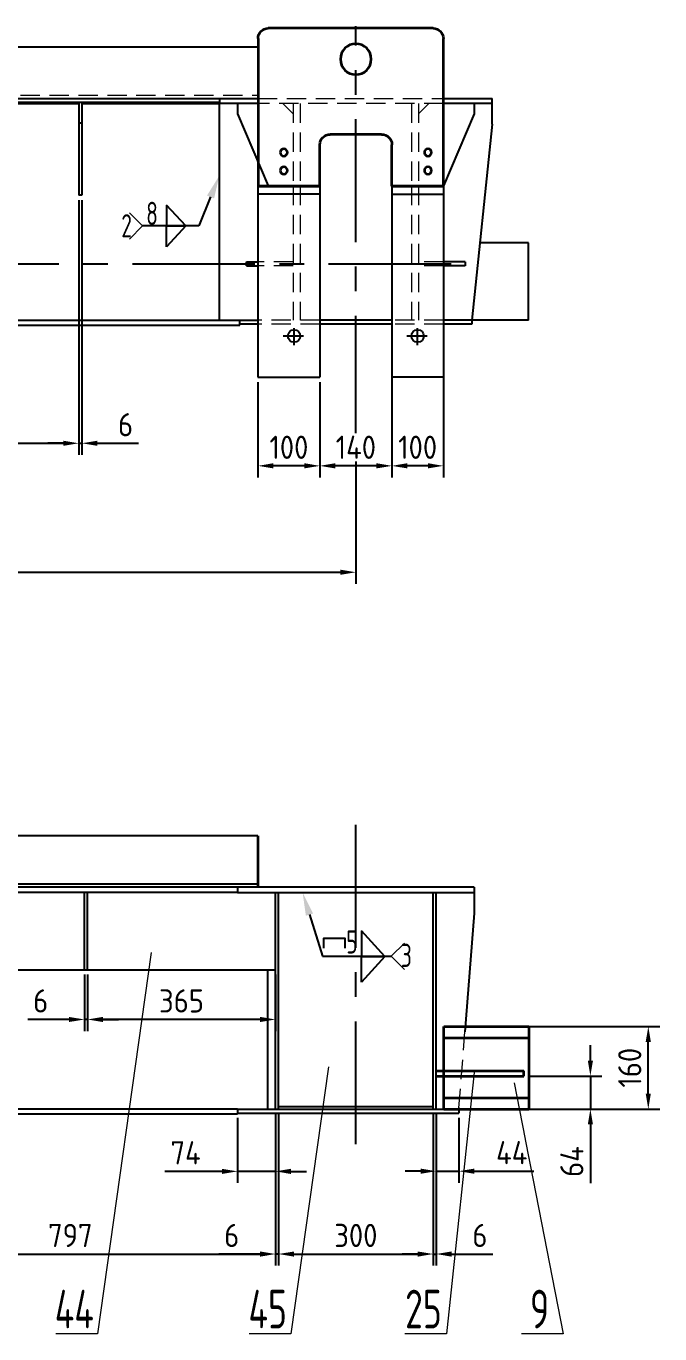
# Model space of a CAD drawing. Header units: millimetres. Extents: x 1747 to 2588, y -325 to 269.
# Drawn here: x 2279.2 to 2361.2, y -40.6 to 128.5 of the extents above; entities that cross this region are included whole.
import ezdxf
from ezdxf import colors
from ezdxf.entities.mleader import LeaderData, LeaderLine
from ezdxf.enums import TextEntityAlignment as Align
from ezdxf.math import Vec2, Vec3

# ---------------------------------------------------------------- set-up
doc = ezdxf.new("R2010")
doc.units = ezdxf.units.MM
doc.linetypes.add('CENTER', pattern=[50.8, 31.75, -6.35, 6.35, -6.35])
doc.linetypes.add('DASHED', pattern=[0.75, 0.5, -0.25])
for name, color, linetype, lineweight in [('1粗实线', 7, 'Continuous', 35), ('4虚线', 2, 'DASHED', 18), ('6标注', 6, 'Continuous', 18)]:
    doc.layers.add(name, color=color, linetype=linetype, lineweight=lineweight)
doc.layers.add('2细实线', color=3, linetype='Continuous')
doc.layers.add('3中心线', color=1, linetype='CENTER')
doc.styles.get("Standard").update_dxf_attribs({"font": 'ISOCP.SHX', "bigfont": 'gbcbig.shx'})
doc.styles.add('wh_1', font='isocp.shx', dxfattribs={"bigfont": 'gbcbig.shx'})
doc.dimstyles.new('ISO-15', dxfattribs={"dimtxt": 3, "dimasz": 2, "dimexe": 1.5, "dimexo": 0.625, "dimgap": 0.9, "dimtad": 1, "dimlfac": 15, "dimdsep": 46, "dimtxsty": 'wh_1', "dimcen": 2.5, "dimadec": 0, "dimazin": 0, "dimtfac": 1, "dimtmove": 0, "dimatfit": 3, "dimfxl": 0.2, "dimtfill": 1, "dimarcsym": 0})

# ---------------------------------------------------------------- blocks, each defined once
blk = doc.blocks.new('*D194')
at = {"layer": '6标注', "color": 0, "lineweight": -2, "ltscale": 0.2, "transparency": 16777216}
for p, q in [((2155.22, 78.2), (2155.22, 56.4)), ((2321.89, 74.58), (2321.89, 56.4)), ((2157.22, 57.9), (2319.89, 57.9))]:
    blk.add_line(p, q, dxfattribs=at)
at = {"layer": '6标注', "color": 0, "ltscale": 0.2, "transparency": 16777216}
for points in [[(2157.22, 58.23), (2157.22, 57.57), (2155.22, 57.9)], [(2319.89, 58.23), (2319.89, 57.57), (2321.89, 57.9)]]:
    blk.add_solid(points, dxfattribs=at)
at = {"layer": 'Defpoints', "color": 0, "ltscale": 0.2, "transparency": 16777216}
for p in [(2155.22, 78.83), (2321.89, 75.2), (2321.89, 57.9)]:
    blk.add_point(p, dxfattribs=at)
at = {"layer": '6标注', "color": 0, "ltscale": 0.2, "transparency": 16777216, "insert": (2238.55, 60.4), "char_height": 3, "attachment_point": 5, "style": 'wh_1', "bg_fill": 3, "box_fill_scale": 1.1, "bg_fill_color": 256, "bg_fill_true_color": 13158600, "bg_fill_transparency": 0}
blk.add_mtext('轨 距 2500%%P2.2', dxfattribs=at)
blk = doc.blocks.new('*D198')
at = {"layer": '6标注', "color": 0, "lineweight": -2, "ltscale": 0.2, "transparency": 16777216}
for p, q in [((2326.55, 85.16), (2326.55, 70.16)), ((2317.22, 82.49), (2317.22, 70.16)), ((2324.55, 71.66), (2319.22, 71.66))]:
    blk.add_line(p, q, dxfattribs=at)
at = {"layer": '6标注', "color": 0, "ltscale": 0.2, "transparency": 16777216}
for points in [[(2319.22, 72), (2319.22, 71.33), (2317.22, 71.66)], [(2324.55, 72), (2324.55, 71.33), (2326.55, 71.66)]]:
    blk.add_solid(points, dxfattribs=at)
at = {"layer": 'Defpoints', "color": 0, "ltscale": 0.2, "transparency": 16777216}
for p in [(2326.55, 85.78), (2317.22, 83.12), (2317.22, 71.66)]:
    blk.add_point(p, dxfattribs=at)
at = {"layer": '6标注', "color": 0, "ltscale": 0.2, "transparency": 16777216, "insert": (2321.89, 74.06), "char_height": 3, "attachment_point": 5, "style": 'wh_1', "bg_fill": 3, "box_fill_scale": 1.1, "bg_fill_color": 256, "bg_fill_true_color": 13158600, "bg_fill_transparency": 0}
blk.add_mtext('140', dxfattribs=at)
blk = doc.blocks.new('*D199')
at = {"layer": '6标注', "color": 0, "lineweight": -2, "ltscale": 0.2, "transparency": 16777216}
for p, q in [((2326.55, 85.16), (2326.55, 70.16)), ((2333.22, 85.16), (2333.22, 70.16)), ((2331.22, 71.66), (2328.55, 71.66))]:
    blk.add_line(p, q, dxfattribs=at)
at = {"layer": '6标注', "color": 0, "ltscale": 0.2, "transparency": 16777216}
for points in [[(2328.55, 72), (2328.55, 71.33), (2326.55, 71.66)], [(2331.22, 72), (2331.22, 71.33), (2333.22, 71.66)]]:
    blk.add_solid(points, dxfattribs=at)
at = {"layer": 'Defpoints', "color": 0, "ltscale": 0.2, "transparency": 16777216}
for p in [(2326.55, 85.78), (2333.22, 85.78)]:
    blk.add_point(p, dxfattribs=at)
at = {"layer": '6标注', "color": 0, "ltscale": 0.2, "transparency": 16777216, "insert": (2329.89, 74.06), "char_height": 3, "attachment_point": 5, "style": 'wh_1', "bg_fill": 3, "box_fill_scale": 1.1, "bg_fill_color": 256, "bg_fill_true_color": 13158600, "bg_fill_transparency": 0}
blk.add_mtext('100', dxfattribs=at)
at = {"layer": 'Defpoints', "color": 0, "ltscale": 0.2, "transparency": 16777216}
blk.add_point((2326.55, 71.66), dxfattribs=at)
blk = doc.blocks.new('*D200')
at = {"layer": '6标注', "color": 0, "lineweight": -2, "ltscale": 0.2, "transparency": 16777216}
for p, q in [((2309.22, 82.49), (2309.22, 70.16)), ((2317.22, 82.49), (2317.22, 70.16)), ((2315.22, 71.66), (2311.22, 71.66))]:
    blk.add_line(p, q, dxfattribs=at)
at = {"layer": '6标注', "color": 0, "ltscale": 0.2, "transparency": 16777216}
for points in [[(2311.22, 72), (2311.22, 71.33), (2309.22, 71.66)], [(2315.22, 72), (2315.22, 71.33), (2317.22, 71.66)]]:
    blk.add_solid(points, dxfattribs=at)
at = {"layer": 'Defpoints', "color": 0, "ltscale": 0.2, "transparency": 16777216}
for p in [(2309.22, 83.12), (2317.22, 83.12), (2309.22, 71.66)]:
    blk.add_point(p, dxfattribs=at)
at = {"layer": '6标注', "color": 7, "ltscale": 0.2, "transparency": 16777216, "insert": (2313.22, 74.06), "char_height": 3, "attachment_point": 5, "style": 'wh_1', "bg_fill": 3, "box_fill_scale": 1.1, "bg_fill_color": 256, "bg_fill_true_color": 13158600, "bg_fill_transparency": 0}
blk.add_mtext('100', dxfattribs=at)
blk = doc.blocks.new('*D208')
at = {"layer": '6标注', "color": 0, "lineweight": -2, "ltscale": 0.2, "transparency": 16777216}
for p, q in [((2258.95, 106.03), (2258.95, 73.08)), ((2286.02, 106.03), (2286.02, 73.08)), ((2260.95, 74.58), (2284.02, 74.58))]:
    blk.add_line(p, q, dxfattribs=at)
at = {"layer": '6标注', "color": 0, "ltscale": 0.2, "transparency": 16777216}
for points in [[(2260.95, 74.91), (2260.95, 74.25), (2258.95, 74.58)], [(2284.02, 74.91), (2284.02, 74.25), (2286.02, 74.58)]]:
    blk.add_solid(points, dxfattribs=at)
at = {"layer": 'Defpoints', "color": 0, "ltscale": 0.2, "transparency": 16777216}
for p in [(2258.95, 106.65), (2286.02, 106.65), (2286.02, 74.58)]:
    blk.add_point(p, dxfattribs=at)
at = {"layer": '6标注', "color": 0, "ltscale": 0.2, "transparency": 16777216, "insert": (2272.49, 76.98), "char_height": 3, "attachment_point": 5, "style": 'wh_1', "bg_fill": 3, "box_fill_scale": 1.1, "bg_fill_color": 256, "bg_fill_true_color": 13158600, "bg_fill_transparency": 0}
blk.add_mtext('406', dxfattribs=at)
blk = doc.blocks.new('*D209')
at = {"layer": '6标注', "color": 0, "lineweight": -2, "ltscale": 0.2, "transparency": 16777216}
for p, q in [((2286.02, 106.03), (2286.02, 73.08)), ((2286.42, 106.03), (2286.42, 73.08)), ((2284.02, 74.58), (2282.02, 74.58)), ((2286.02, 74.58), (2286.42, 74.58)), ((2288.42, 74.58), (2293.75, 74.58))]:
    blk.add_line(p, q, dxfattribs=at)
at = {"layer": '6标注', "color": 0, "ltscale": 0.2, "transparency": 16777216}
for points in [[(2284.02, 74.91), (2284.02, 74.25), (2286.02, 74.58)], [(2288.42, 74.91), (2288.42, 74.25), (2286.42, 74.58)]]:
    blk.add_solid(points, dxfattribs=at)
at = {"layer": 'Defpoints', "color": 0, "ltscale": 0.2, "transparency": 16777216}
for p in [(2286.02, 106.65), (2286.42, 106.65), (2286.02, 74.58)]:
    blk.add_point(p, dxfattribs=at)
at = {"layer": '6标注', "color": 0, "ltscale": 0.2, "transparency": 16777216, "insert": (2292.08, 76.98), "char_height": 3, "attachment_point": 5, "style": 'wh_1', "bg_fill": 3, "box_fill_scale": 1.1, "bg_fill_color": 256, "bg_fill_true_color": 13158600, "bg_fill_transparency": 0}
blk.add_mtext('6', dxfattribs=at)
blk = doc.blocks.new('*D231')
at = {"layer": '6标注', "color": 0, "lineweight": -2, "ltscale": 0.2, "transparency": 16777216}
for p, q in [((2287.15, 5.87), (2287.15, -1.43)), ((2311.49, 5.87), (2311.49, -1.43)), ((2309.49, 0.07), (2289.15, 0.07))]:
    blk.add_line(p, q, dxfattribs=at)
at = {"layer": '6标注', "color": 0, "ltscale": 0.2, "transparency": 16777216}
for points in [[(2289.15, 0.4), (2289.15, -0.26), (2287.15, 0.07)], [(2309.49, 0.4), (2309.49, -0.26), (2311.49, 0.07)]]:
    blk.add_solid(points, dxfattribs=at)
at = {"layer": 'Defpoints', "color": 0, "ltscale": 0.2, "transparency": 16777216}
for p in [(2287.15, 6.49), (2311.49, 6.49), (2287.15, 0.07)]:
    blk.add_point(p, dxfattribs=at)
at = {"layer": '6标注', "color": 0, "ltscale": 0.2, "transparency": 16777216, "insert": (2299.32, 2.47), "char_height": 3, "attachment_point": 5, "style": 'wh_1', "bg_fill": 3, "box_fill_scale": 1.1, "bg_fill_color": 256, "bg_fill_true_color": 13158600, "bg_fill_transparency": 0}
blk.add_mtext('365', dxfattribs=at)
blk = doc.blocks.new('*D232')
at = {"layer": '6标注', "color": 0, "lineweight": -2, "ltscale": 0.2, "transparency": 16777216}
for p, q in [((2286.75, 5.87), (2286.75, -1.43)), ((2287.15, 5.87), (2287.15, -1.43)), ((2284.75, 0.07), (2279.43, 0.07)), ((2287.15, 0.07), (2286.75, 0.07)), ((2289.15, 0.07), (2291.15, 0.07))]:
    blk.add_line(p, q, dxfattribs=at)
at = {"layer": '6标注', "color": 0, "ltscale": 0.2, "transparency": 16777216}
for points in [[(2284.75, 0.4), (2284.75, -0.26), (2286.75, 0.07)], [(2289.15, 0.4), (2289.15, -0.26), (2287.15, 0.07)]]:
    blk.add_solid(points, dxfattribs=at)
at = {"layer": 'Defpoints', "color": 0, "ltscale": 0.2, "transparency": 16777216}
for p in [(2286.75, 6.49), (2287.15, 6.49), (2286.75, 0.07)]:
    blk.add_point(p, dxfattribs=at)
at = {"layer": '6标注', "color": 0, "ltscale": 0.2, "transparency": 16777216, "insert": (2281.09, 2.47), "char_height": 3, "attachment_point": 5, "style": 'wh_1', "bg_fill": 3, "box_fill_scale": 1.1, "bg_fill_color": 256, "bg_fill_true_color": 13158600, "bg_fill_transparency": 0}
blk.add_mtext('6', dxfattribs=at)
blk = doc.blocks.new('*D239')
at = {"layer": '6标注', "color": 0, "lineweight": -2, "ltscale": 0.2, "transparency": 16777216}
for p, q in [((2258.35, -12.13), (2258.35, -31.76)), ((2311.49, -12.13), (2311.49, -31.76)), ((2260.35, -30.26), (2309.49, -30.26))]:
    blk.add_line(p, q, dxfattribs=at)
at = {"layer": '6标注', "color": 0, "ltscale": 0.2, "transparency": 16777216}
for points in [[(2260.35, -29.93), (2260.35, -30.6), (2258.35, -30.26)], [(2309.49, -29.93), (2309.49, -30.6), (2311.49, -30.26)]]:
    blk.add_solid(points, dxfattribs=at)
at = {"layer": 'Defpoints', "color": 0, "ltscale": 0.2, "transparency": 16777216}
for p in [(2258.35, -11.51), (2311.49, -11.51), (2311.49, -30.26)]:
    blk.add_point(p, dxfattribs=at)
at = {"layer": '6标注', "color": 0, "ltscale": 0.2, "transparency": 16777216, "insert": (2284.92, -27.86), "char_height": 3, "attachment_point": 5, "style": 'wh_1', "bg_fill": 3, "box_fill_scale": 1.1, "bg_fill_color": 256, "bg_fill_true_color": 13158600, "bg_fill_transparency": 0}
blk.add_mtext('797', dxfattribs=at)
blk = doc.blocks.new('*D240')
at = {"layer": '6标注', "color": 0, "lineweight": -2, "ltscale": 0.2, "transparency": 16777216}
for p, q in [((2311.49, -12.13), (2311.49, -31.76)), ((2311.89, -12.13), (2311.89, -31.76)), ((2309.49, -30.26), (2304.16, -30.26)), ((2311.89, -30.26), (2311.49, -30.26)), ((2313.89, -30.26), (2315.89, -30.26))]:
    blk.add_line(p, q, dxfattribs=at)
at = {"layer": '6标注', "color": 0, "ltscale": 0.2, "transparency": 16777216}
for points in [[(2309.49, -29.93), (2309.49, -30.6), (2311.49, -30.26)], [(2313.89, -29.93), (2313.89, -30.6), (2311.89, -30.26)]]:
    blk.add_solid(points, dxfattribs=at)
at = {"layer": 'Defpoints', "color": 0, "ltscale": 0.2, "transparency": 16777216}
for p in [(2311.49, -11.51), (2311.89, -11.51), (2311.49, -30.26)]:
    blk.add_point(p, dxfattribs=at)
at = {"layer": '6标注', "color": 0, "ltscale": 0.2, "transparency": 16777216, "insert": (2305.82, -27.86), "char_height": 3, "attachment_point": 5, "style": 'wh_1', "bg_fill": 3, "box_fill_scale": 1.1, "bg_fill_color": 256, "bg_fill_true_color": 13158600, "bg_fill_transparency": 0}
blk.add_mtext('6', dxfattribs=at)
blk = doc.blocks.new('*D241')
at = {"layer": '6标注', "color": 0, "lineweight": -2, "ltscale": 0.2, "transparency": 16777216}
for p, q in [((2311.89, -12.13), (2311.89, -31.76)), ((2331.89, -12.13), (2331.89, -31.76)), ((2313.89, -30.26), (2329.89, -30.26))]:
    blk.add_line(p, q, dxfattribs=at)
at = {"layer": '6标注', "color": 0, "ltscale": 0.2, "transparency": 16777216}
for points in [[(2313.89, -29.93), (2313.89, -30.6), (2311.89, -30.26)], [(2329.89, -29.93), (2329.89, -30.6), (2331.89, -30.26)]]:
    blk.add_solid(points, dxfattribs=at)
at = {"layer": 'Defpoints', "color": 0, "ltscale": 0.2, "transparency": 16777216}
for p in [(2311.89, -11.51), (2331.89, -11.51), (2331.89, -30.26)]:
    blk.add_point(p, dxfattribs=at)
at = {"layer": '6标注', "color": 0, "ltscale": 0.2, "transparency": 16777216, "insert": (2321.89, -27.86), "char_height": 3, "attachment_point": 5, "style": 'wh_1', "bg_fill": 3, "box_fill_scale": 1.1, "bg_fill_color": 256, "bg_fill_true_color": 13158600, "bg_fill_transparency": 0}
blk.add_mtext('300', dxfattribs=at)
blk = doc.blocks.new('*D242')
at = {"layer": '6标注', "color": 0, "lineweight": -2, "ltscale": 0.2, "transparency": 16777216}
for p, q in [((2331.89, -12.13), (2331.89, -31.76)), ((2332.29, -12.13), (2332.29, -31.76)), ((2329.89, -30.26), (2327.89, -30.26)), ((2331.89, -30.26), (2332.29, -30.26)), ((2334.29, -30.26), (2339.62, -30.26))]:
    blk.add_line(p, q, dxfattribs=at)
at = {"layer": '6标注', "color": 0, "ltscale": 0.2, "transparency": 16777216}
for points in [[(2329.89, -29.93), (2329.89, -30.6), (2331.89, -30.26)], [(2334.29, -29.93), (2334.29, -30.6), (2332.29, -30.26)]]:
    blk.add_solid(points, dxfattribs=at)
at = {"layer": 'Defpoints', "color": 0, "ltscale": 0.2, "transparency": 16777216}
for p in [(2331.89, -11.51), (2332.29, -11.51), (2332.29, -30.26)]:
    blk.add_point(p, dxfattribs=at)
at = {"layer": '6标注', "color": 0, "ltscale": 0.2, "transparency": 16777216, "insert": (2337.95, -27.86), "char_height": 3, "attachment_point": 5, "style": 'wh_1', "bg_fill": 3, "box_fill_scale": 1.1, "bg_fill_color": 256, "bg_fill_true_color": 13158600, "bg_fill_transparency": 0}
blk.add_mtext('6', dxfattribs=at)
blk = doc.blocks.new('*D250')
at = {"layer": '6标注', "color": 0, "lineweight": -2, "ltscale": 0.2, "transparency": 16777216}
for p, q in [((2306.55, -12.67), (2306.55, -21.07)), ((2311.49, -12.13), (2311.49, -21.07)), ((2304.55, -19.57), (2297.15, -19.57)), ((2311.49, -19.57), (2306.55, -19.57)), ((2313.49, -19.57), (2315.49, -19.57))]:
    blk.add_line(p, q, dxfattribs=at)
at = {"layer": '6标注', "color": 0, "ltscale": 0.2, "transparency": 16777216}
for points in [[(2304.55, -19.24), (2304.55, -19.91), (2306.55, -19.57)], [(2313.49, -19.24), (2313.49, -19.91), (2311.49, -19.57)]]:
    blk.add_solid(points, dxfattribs=at)
at = {"layer": 'Defpoints', "color": 0, "ltscale": 0.2, "transparency": 16777216}
for p in [(2311.49, -11.51), (2306.55, -12.04), (2306.55, -19.57)]:
    blk.add_point(p, dxfattribs=at)
at = {"layer": '6标注', "color": 0, "ltscale": 0.2, "transparency": 16777216, "insert": (2299.85, -17.17), "char_height": 3, "attachment_point": 5, "style": 'wh_1', "bg_fill": 3, "box_fill_scale": 1.1, "bg_fill_color": 256, "bg_fill_true_color": 13158600, "bg_fill_transparency": 0}
blk.add_mtext('74', dxfattribs=at)
blk = doc.blocks.new('*D251')
at = {"layer": '6标注', "color": 0, "lineweight": -2, "ltscale": 0.2, "transparency": 16777216}
for p, q in [((2332.29, -12.13), (2332.29, -21.05)), ((2335.22, -12.67), (2335.22, -21.05)), ((2330.29, -19.55), (2328.29, -19.55)), ((2332.29, -19.55), (2335.22, -19.55)), ((2337.22, -19.55), (2344.92, -19.55))]:
    blk.add_line(p, q, dxfattribs=at)
at = {"layer": '6标注', "color": 0, "ltscale": 0.2, "transparency": 16777216}
for points in [[(2330.29, -19.22), (2330.29, -19.88), (2332.29, -19.55)], [(2337.22, -19.22), (2337.22, -19.88), (2335.22, -19.55)]]:
    blk.add_solid(points, dxfattribs=at)
at = {"layer": 'Defpoints', "color": 0, "ltscale": 0.2, "transparency": 16777216}
for p in [(2332.29, -11.51), (2335.22, -12.04), (2335.22, -19.55)]:
    blk.add_point(p, dxfattribs=at)
at = {"layer": '6标注', "color": 0, "ltscale": 0.2, "transparency": 16777216, "insert": (2342.07, -17.15), "char_height": 3, "attachment_point": 5, "style": 'wh_1', "bg_fill": 3, "box_fill_scale": 1.1, "bg_fill_color": 256, "bg_fill_true_color": 13158600, "bg_fill_transparency": 0}
blk.add_mtext('44', dxfattribs=at)
blk = doc.blocks.new('K1')
at = {"layer": '1粗实线', "linetype": 'Continuous'}
for p, q in [((18.71, 8.5), (40.04, 8.5)), ((17.37, -11.9), (17.37, 7.17)), ((41.37, 7.17), (41.37, -11.9)), ((24.04, -11.9), (24.04, -6.56)), ((25.37, -5.23), (32.04, -5.23)), ((33.37, -11.9), (33.37, -6.56)), ((24.04, -11.9), (17.37, -11.9)), ((41.37, -11.9), (33.37, -11.9))]:
    blk.add_line(p, q, dxfattribs=at)
for centre, radius in [((28.71, 4.5), 2), ((19.37, -7.56), 0.467), ((38.04, -7.56), 0.467), ((19.37, -9.9), 0.467), ((38.04, -9.9), 0.467)]:
    blk.add_circle(centre, radius, dxfattribs=at)
for centre, start, end in [((18.71, 7.17), 90, 180), ((40.04, 7.17), 0, 90), ((25.37, -6.56), 90, 180), ((32.04, -6.56), 0, 90)]:
    blk.add_arc(centre, 1.33, start, end, dxfattribs=at)
blk = doc.blocks.new('*D413')
at = {"layer": '2细实线', "color": 0, "lineweight": -2, "transparency": 16777216}
for p, q in [((2352.25, -5.24), (2352.25, -3.24)), ((2344.25, -7.24), (2353.75, -7.24)), ((2352.25, -7.24), (2352.25, -11.51)), ((2344.25, -11.51), (2353.75, -11.51)), ((2352.25, -13.51), (2352.25, -21.09))]:
    blk.add_line(p, q, dxfattribs=at)
at = {"layer": '2细实线', "color": 0, "transparency": 16777216}
for points in [[(2351.92, -5.24), (2352.59, -5.24), (2352.25, -7.24)], [(2351.92, -13.51), (2352.59, -13.51), (2352.25, -11.51)]]:
    blk.add_solid(points, dxfattribs=at)
at = {"layer": 'Defpoints', "color": 0, "transparency": 16777216}
for p in [(2343.62, -7.24), (2343.62, -11.51), (2352.25, -11.51)]:
    blk.add_point(p, dxfattribs=at)
at = {"layer": '2细实线', "color": 0, "transparency": 16777216, "insert": (2349.85, -18.3), "char_height": 3, "attachment_point": 5, "rotation": 90, "style": 'wh_1', "bg_fill": 3, "box_fill_scale": 1.1, "bg_fill_color": 256, "bg_fill_true_color": 13158600, "bg_fill_transparency": 0}
blk.add_mtext('64', dxfattribs=at)
blk = doc.blocks.new('*D414')
at = {"layer": '2细实线', "color": 0, "lineweight": -2, "transparency": 16777216}
for p, q in [((2343.98, -0.84), (2361.25, -0.84)), ((2359.75, -9.51), (2359.75, -2.84)), ((2344.25, -11.51), (2361.25, -11.51))]:
    blk.add_line(p, q, dxfattribs=at)
at = {"layer": '2细实线', "color": 0, "transparency": 16777216}
for points in [[(2359.41, -2.84), (2360.08, -2.84), (2359.75, -0.84)], [(2359.41, -9.51), (2360.08, -9.51), (2359.75, -11.51)]]:
    blk.add_solid(points, dxfattribs=at)
at = {"layer": 'Defpoints', "color": 0, "transparency": 16777216}
for p in [(2343.36, -0.84), (2359.75, -0.84), (2343.62, -11.51)]:
    blk.add_point(p, dxfattribs=at)
at = {"layer": '2细实线', "color": 0, "transparency": 16777216, "insert": (2357.35, -6.17), "char_height": 3, "attachment_point": 5, "rotation": 90, "style": 'wh_1', "bg_fill": 3, "box_fill_scale": 1.1, "bg_fill_color": 256, "bg_fill_true_color": 13158600, "bg_fill_transparency": 0}
blk.add_mtext('160', dxfattribs=at)

msp = doc.modelspace()

# ---------------------------------------------------------------- linework, layer by layer
at = {"ltscale": 0.2}
for p, q in [((2167.88743, 125.85042), (2309.22076, 125.85042)), ((2339.5541, 118.51708), (2339.5541, 119.18375)), ((2339.5541, 115.85042), (2339.5541, 118.51708)), ((2306.88743, 90.51708), (2309.22076, 90.51708)), ((2309.22076, 23.82666), (2252.22076, 23.82666)), ((2309.22076, 17.55999), (2252.22076, 17.55999)), ((2306.5541, 16.49333), (2337.22076, 16.49333)), ((2265.3541, 6.49333), (2311.48743, 6.49333))]:
    msp.add_line(p, q, dxfattribs=at)
for p, q in [((2251.88743, 119.18375), (2309.22076, 119.18375)), ((2304.22076, 118.65042), (2252.22076, 118.65042)), ((2304.22076, 90.51708), (2304.22076, 118.51708)), ((2309.22076, 118.51708), (2304.22076, 118.51708)), ((2333.22076, 119.18375), (2339.5541, 119.18375)), ((2339.5541, 118.51708), (2333.22076, 118.51708)), ((2337.22076, 118.51708), (2337.22076, 117.18375)), ((2306.5541, 117.18375), (2310.5541, 107.85042)), ((2337.22076, 117.18375), (2333.22076, 107.85042)), ((2339.5541, 115.85042), (2336.88743, 90.51708)), ((2309.22076, 107.85042), (2309.22076, 83.11708)), ((2317.22076, 107.85042), (2317.22076, 83.11708)), ((2326.5541, 107.85042), (2326.5541, 83.11708)), ((2333.22076, 107.85042), (2326.5541, 107.85042)), ((2326.5541, 106.78375), (2333.22076, 106.78375)), ((2333.22076, 107.85042), (2333.22076, 83.11708)), ((2344.22076, 100.51708), (2337.94006, 100.51708)), ((2344.22076, 90.51708), (2344.22076, 100.51708)), ((2307.7541, 97.51708), (2307.7541, 98.05042)), ((2307.7541, 98.05042), (2309.22076, 98.05042)), ((2307.7541, 97.51708), (2309.22076, 97.51708)), ((2336.02076, 98.05042), (2333.22076, 98.05042)), ((2336.02076, 97.51708), (2333.22076, 97.51708)), ((2336.02076, 98.05042), (2336.02076, 97.51708)), ((2170.5541, 89.85042), (2306.88743, 89.85042)), ((2251.88743, 90.51708), (2306.88743, 90.51708)), ((2306.88743, 89.85042), (2306.88743, 90.51708)), ((2309.22076, 89.98375), (2306.88743, 89.98375)), ((2326.5541, 90.51708), (2317.22076, 90.51708)), ((2326.5541, 89.98375), (2317.22076, 89.98375)), ((2336.88743, 90.51708), (2333.22076, 90.51708)), ((2336.88743, 89.98375), (2333.22076, 89.98375)), ((2344.22076, 90.51708), (2335.28743, 90.51708)), ((2336.88743, 90.51708), (2336.88743, 89.98375)), ((2337.22076, 17.15999), (2137.5541, 17.15999)), ((2306.5541, 17.15999), (2306.5541, 16.49333)), ((2306.5541, 17.15999), (2306.5541, 16.49333)), ((2337.22076, 17.15999), (2337.22076, 13.82666)), ((2286.7541, 6.49333), (2286.7541, 16.49333)), ((2287.1541, 6.49333), (2287.1541, 16.49333)), ((2311.48743, -11.50667), (2311.48743, 16.49333)), ((2311.88743, -11.50667), (2311.88743, 16.49333)), ((2331.88743, -11.50667), (2331.88743, 16.49333)), ((2332.28743, -11.50667), (2332.28743, 16.49333)), ((2337.22076, 13.82666), (2336.01024, -1.50667)), ((2310.48743, -11.50667), (2310.48743, 6.49333)), ((2306.5541, -11.50667), (2170.22076, -11.50667)), ((2306.5541, -11.50667), (2335.22076, -11.50667)), ((2306.5541, -11.50667), (2306.5541, -12.04001)), ((2311.88743, -11.17334), (2331.88743, -11.17334)), ((2335.23129, -11.37334), (2335.22076, -11.50667)), ((2335.22076, -11.50667), (2335.22076, -12.04001)), ((2306.5541, -12.17334), (2170.22076, -12.17334)), ((2306.5541, -12.04001), (2335.22076, -12.04001)), ((2306.5541, -12.17334), (2306.5541, -12.04001))]:
    msp.add_line(p, q)
at = {"color": 7, "linetype": 'Continuous'}
for p, q in [((2258.9541, 118.51708), (2286.02076, 118.51708)), ((2286.02076, 118.65042), (2286.02076, 106.65042)), ((2286.42076, 118.65042), (2286.42076, 106.65042)), ((2286.42076, 118.51708), (2304.22076, 118.51708)), ((2304.22076, 119.18375), (2304.22076, 118.65042)), ((2304.22076, 119.18375), (2304.22076, 118.51708)), ((2304.22076, 119.18375), (2304.22076, 118.51708)), ((2306.5541, 118.51708), (2306.5541, 117.18375)), ((2286.42076, 115.98375), (2286.02076, 115.98375)), ((2286.42076, 106.65042), (2286.02076, 106.65042)), ((2317.22076, 107.85042), (2309.22076, 107.85042)), ((2317.22076, 106.78375), (2309.22076, 106.78375)), ((2306.5541, 16.49333), (2172.88743, 16.49333))]:
    msp.add_line(p, q, dxfattribs=at)
at = {"ltscale": 0.2, "flags": 128}
for points in [[(2297.36646, 105.38874), (2297.36646, 102.68022), (2299.89347, 102.68022), (2297.36646, 105.38874)], [(2297.36646, 99.97171), (2297.36646, 102.68022), (2299.89347, 102.68022), (2297.36646, 99.97171)], [(2317.7548, 9.26985), (2317.7548, 10.59023), (2320.45787, 10.59023), (2320.45787, 9.26985)], [(2322.61849, 11.54424), (2322.61849, 8.21568), (2325.64249, 8.21568), (2322.61849, 11.54424)], [(2322.61849, 4.88712), (2322.61849, 8.21568), (2325.64249, 8.21568), (2322.61849, 4.88712)]]:
    msp.add_lwpolyline(points, dxfattribs=at)
at = {"color": 7, "linetype": 'Continuous'}
for centre in [(2313.88743, 88.45042), (2329.88743, 88.45042)]:
    msp.add_circle(centre, 0.8, dxfattribs=at)
at = {"layer": '1粗实线'}
for p, q in [((2333.22076, 116.63145), (2333.22076, 118.4808)), ((2309.22076, 23.82666), (2309.22076, 17.15999)), ((2333.28743, -0.84001), (2344.28743, -0.84001)), ((2333.28743, -2.29833), (2344.28743, -2.29833)), ((2332.28743, -6.57334), (2343.62076, -6.57334)), ((2343.62076, -7.24001), (2343.62076, -6.57334)), ((2332.28743, -7.24001), (2343.62076, -7.24001)), ((2333.28743, -10.04835), (2344.28743, -10.04835))]:
    msp.add_line(p, q, dxfattribs=at)
at = {"layer": '3中心线', "ltscale": 0.5}
for p, q in [((2321.88743, 75.20047), (2321.88743, 128.51756)), ((2140.55517, 97.78375), (2336.98647, 97.78375)), ((2321.88743, -16.04775), (2321.88743, 25.58639))]:
    msp.add_line(p, q, dxfattribs=at)
at = {"layer": '3中心线'}
for p, q in [((2315.1275, 88.45042), (2312.49332, 88.45042)), ((2313.88743, 87.28208), (2313.88743, 89.46392)), ((2331.1275, 88.45042), (2328.49332, 88.45042)), ((2329.88743, 87.28208), (2329.88743, 89.46392))]:
    msp.add_line(p, q, dxfattribs=at)
at = {"layer": '4虚线', "ltscale": 5}
for p, q in [((2252.22076, 119.58375), (2309.22076, 119.58375)), ((2309.22076, 119.18375), (2333.22076, 119.18375)), ((2333.22076, 118.51708), (2309.22076, 118.51708)), ((2312.42076, 118.51708), (2313.7541, 117.18375)), ((2313.7541, 118.51708), (2313.7541, 107.85042)), ((2314.68743, 118.51708), (2314.68743, 107.85042)), ((2329.08743, 118.51708), (2329.08743, 107.85042)), ((2330.02076, 118.51708), (2330.02076, 107.85042)), ((2330.02076, 117.18375), (2331.3541, 118.51708)), ((2313.7541, 107.85042), (2313.7541, 90.51708)), ((2314.68743, 107.85042), (2314.68743, 90.51708)), ((2329.08743, 107.85042), (2329.08743, 90.51708)), ((2330.02076, 107.85042), (2330.02076, 90.51708)), ((2313.7541, 98.05042), (2309.22076, 98.05042)), ((2313.7541, 97.51708), (2309.22076, 97.51708)), ((2333.22076, 98.05042), (2330.02076, 98.05042)), ((2333.22076, 97.51708), (2330.02076, 97.51708)), ((2317.22076, 90.51708), (2309.22076, 90.51708)), ((2317.22076, 89.98375), (2309.22076, 89.98375)), ((2333.22076, 90.51708), (2326.5541, 90.51708)), ((2333.22076, 89.98375), (2326.5541, 89.98375)), ((2335.23129, -11.37334), (2336.01024, -1.50667))]:
    msp.add_line(p, q, dxfattribs=at)
at = {"layer": '6标注', "ltscale": 0.2}
for p, q in [((2292.56814, 104.39337), (2294.28129, 102.68022)), ((2292.56814, 100.96708), (2294.28129, 102.68022)), ((2328.18979, 9.94922), (2326.47665, 8.23608)), ((2328.18979, 6.52294), (2326.47665, 8.23608))]:
    msp.add_line(p, q, dxfattribs=at)

# ---------------------------------------------------------------- block references
at = {"layer": '1粗实线', "xscale": -1}
msp.add_blockref('K1', (2350.59557, 119.74681), dxfattribs=at)

# ---------------------------------------------------------------- texts
at = {"layer": '6标注', "ltscale": 0.2, "style": 'wh_1', "width": 0.75}
for s, p in [('8', (2294.74128, 102.80317)), ('2', (2291.52196, 101.20843)), ('5', (2320.64253, 8.59916)), ('3', (2327.7192, 6.85949))]:
    msp.add_text(s, height=3, dxfattribs=at).set_placement(p)
for s, p in [('44', (2285.44012, -39.87811)), ('45', (2310.47923, -39.87811)), ('25', (2330.63662, -39.87811)), ('9', (2345.6763, -39.87811))]:
    msp.add_text(s, height=5, dxfattribs=at).set_placement(p, align=Align.CENTER)

# ---------------------------------------------------------------- leaders
at = {"layer": '6标注', "ltscale": 0.2}
ml = msp.add_multileader_mtext('Standard', dxfattribs=at)
ml.set_content('')
ml.set_leader_properties()
ml.build(insert=Vec2(0, 0))
ml.multileader.update_dxf_attribs({"text_right_attachment_type": 6, "dogleg_length": 0, "arrow_head_size": 3})
ctx = ml.context
ctx.base_point, ctx.char_height, ctx.arrow_head_size, ctx.landing_gap_size, ctx.plane_origin = Vec3(2294.28129, 102.68022), 0.18, 3, 0.09, Vec3(2306.67098, 86.40454)
ctx.right_attachment, ctx.text_align_type = 6, 2
notes = []
notes.append((ctx, [(1, (1, 1, 0), (2294.28129, 102.68022), (-1, 0), 0, [(0, [(2304.22076, 109.20318), (2301.54075, 102.68022)], 0, [])])]))
ctx.mtext, ml.multileader.dxf.content_type = None, 0
ml = msp.add_multileader_mtext('Standard', dxfattribs=at)
ml.set_content('')
ml.set_leader_properties()
ml.build(insert=Vec2(0, 0))
ml.multileader.update_dxf_attribs({"text_right_attachment_type": 6, "dogleg_length": 0, "arrow_head_size": 3})
ctx = ml.context
ctx.base_point, ctx.char_height, ctx.arrow_head_size, ctx.landing_gap_size, ctx.plane_origin = Vec3(2326.47665, 8.23608), 0.18, 3, 0.09, Vec3(2313.90605, 24.51176)
ctx.right_attachment = 6
notes.append((ctx, [(0, (1, 1, 0), (2326.47665, 8.23608), (1, 0), 0, [(0, [(2314.99837, 16.49333), (2317.56805, 8.23608)], 0, [])])]))
ctx.mtext, ml.multileader.dxf.content_type = None, 0
for ctx, leaders in notes:
    for number, flags, end, landing, length, lines in leaders:
        leader = LeaderData()
        leader.index, (leader.has_last_leader_line, leader.has_dogleg_vector, leader.attachment_direction) = number, flags
        leader.last_leader_point, leader.dogleg_vector, leader.dogleg_length = Vec3(end), Vec3(landing), length
        for number, points, colour, breaks in lines:
            line = LeaderLine()
            line.index, line.vertices, line.color, line.breaks = number, Vec3.list(points), colors.encode_raw_color(colour), breaks
            leader.lines.append(line)
        ctx.leaders.append(leader)

# ---------------------------------------------------------------- next in the draw order: dimensions: what is measured, and where the dimension line sits
dim = msp.add_linear_dim(base=(2321.88743, 57.90066), p1=(2155.22076, 78.82592), p2=(2321.88743, 75.20047), text='轨 距 <>%%P2.2', dimstyle='ISO-15', dxfattribs=at)
dim.commit()
dim.dimension.update_dxf_attribs({"geometry": '*D194', "text_midpoint": (2238.5541, 60.40022)})
for base, p1, p2, picture, middle in [((2287.1541, 0.07142), (2311.48743, 6.49333), (2287.1541, 6.49333), '*D231', (2299.32076, 2.47142)), ((2311.48743, -30.26451), (2258.3541, -11.50667), (2311.48743, -11.50667), '*D239', (2284.92076, -27.86451))]:
    dim = msp.add_linear_dim(base=base, p1=p1, p2=p2, dimstyle='ISO-15', dxfattribs=at)
    dim.commit()
    dim.dimension.update_dxf_attribs({"geometry": picture, "text_midpoint": middle})

# ---------------------------------------------------------------- next in the draw order: dimensions: what is measured, and where the dimension line sits
for base, p1, p2, picture, middle in [((2286.02076, 74.57838), (2258.9541, 106.65042), (2286.02076, 106.65042), '*D208', (2272.48743, 76.97838)), ((2286.7541, 0.07142), (2287.1541, 6.49333), (2286.7541, 6.49333), '*D232', (2281.08992, 2.47142)), ((2311.48743, -30.26451), (2311.88743, -11.50667), (2311.48743, -11.50667), '*D240', (2305.82326, -27.86451))]:
    dim = msp.add_linear_dim(base=base, p1=p1, p2=p2, dimstyle='ISO-15', dxfattribs=at)
    dim.commit()
    dim.dimension.update_dxf_attribs({"geometry": picture, "text_midpoint": middle})
dim = msp.add_linear_dim(base=(2317.22076, 71.66267), p1=(2326.5541, 85.78375), p2=(2317.22076, 83.11708), angle=180, dimstyle='ISO-15', dxfattribs=at)
dim.commit()
dim.dimension.update_dxf_attribs({"geometry": '*D198', "text_midpoint": (2321.88743, 74.06267)})

# ---------------------------------------------------------------- next in the draw order: linework, layer by layer
at = {"layer": '6标注', "ltscale": 0.2, "flags": 128}
msp.add_lwpolyline([(2295.37261, 8.71783), (2288.43215, -40.58174), (2283.05151, -40.58174)], dxfattribs=at)

# ---------------------------------------------------------------- next in the draw order: dimensions: what is measured, and where the dimension line sits
at = {"layer": '6标注', "ltscale": 0.2}
dim = msp.add_linear_dim(base=(2286.02076, 74.57838), p1=(2286.42076, 106.65042), p2=(2286.02076, 106.65042), dimstyle='ISO-15', dxfattribs=at)
dim.commit()
dim.dimension.update_dxf_attribs({"geometry": '*D209', "text_midpoint": (2292.08494, 74.57838), "dimtype": 160})
dim = msp.add_linear_dim(base=(2326.5541, 71.66267), p1=(2333.22076, 85.78375), p2=(2326.5541, 85.78375), angle=180, dimstyle='ISO-15', dxfattribs=at)
dim.commit()
dim.dimension.update_dxf_attribs({"geometry": '*D199', "text_midpoint": (2329.88743, 74.06267)})
dim = msp.add_linear_dim(base=(2309.22076, 71.66267), p1=(2317.22076, 83.11708), p2=(2309.22076, 83.11708), angle=180, text='100', dimstyle='ISO-15', override={"dimclrt": 7}, dxfattribs=at)
dim.commit()
dim.dimension.update_dxf_attribs({"geometry": '*D200', "text_midpoint": (2313.22076, 74.06267)})
dim = msp.add_linear_dim(base=(2331.88743, -30.26451), p1=(2311.88743, -11.50667), p2=(2331.88743, -11.50667), dimstyle='ISO-15', dxfattribs=at)
dim.commit()
dim.dimension.update_dxf_attribs({"geometry": '*D241', "text_midpoint": (2321.88743, -27.86451)})

# ---------------------------------------------------------------- next in the draw order: linework, layer by layer
for p, q in [((2309.22076, 83.11708), (2317.22076, 83.11708)), ((2333.22076, 83.11708), (2326.5541, 83.11708))]:
    msp.add_line(p, q)

# ---------------------------------------------------------------- next in the draw order: dimensions: what is measured, and where the dimension line sits
for base, p1, p2, picture, middle in [((2306.5541, -19.57387), (2311.48743, -11.50667), (2306.5541, -12.04001), '*D250', (2299.8541, -17.17387)), ((2332.28743, -30.26451), (2331.88743, -11.50667), (2332.28743, -11.50667), '*D242', (2337.9516, -27.86451))]:
    dim = msp.add_linear_dim(base=base, p1=p1, p2=p2, dimstyle='ISO-15', dxfattribs=at)
    dim.commit()
    dim.dimension.update_dxf_attribs({"geometry": picture, "text_midpoint": middle})

# ---------------------------------------------------------------- next in the draw order: linework, layer by layer
at = {"layer": '6标注', "ltscale": 0.2, "flags": 128}
msp.add_lwpolyline([(2318.32956, -6.07217), (2313.47126, -40.58174), (2308.09061, -40.58174)], dxfattribs=at)

# ---------------------------------------------------------------- next in the draw order: dimensions: what is measured, and where the dimension line sits
at = {"layer": '6标注', "ltscale": 0.2}
dim = msp.add_linear_dim(base=(2335.22076, -19.55103), p1=(2332.28743, -11.50667), p2=(2335.22076, -12.04001), dimstyle='ISO-15', dxfattribs=at)
dim.commit()
dim.dimension.update_dxf_attribs({"geometry": '*D251', "text_midpoint": (2342.07076, -17.15103)})

# ---------------------------------------------------------------- next in the draw order: linework, layer by layer
msp.add_line((2344.28743, -11.50667), (2335.3541, -11.50667))
at = {"layer": '1粗实线'}
for p, q in [((2333.22076, -0.84001), (2333.22076, -11.50667)), ((2344.28743, -0.84001), (2344.28743, -11.50667)), ((2333.28743, -11.50667), (2344.28743, -11.50667))]:
    msp.add_line(p, q, dxfattribs=at)
at = {"layer": '6标注', "ltscale": 0.2, "flags": 128}
for points in [[(2337.20716, -6.7768), (2333.62865, -40.58174), (2328.248, -40.58174)], [(2342.39364, -8.13471), (2348.735, -40.58174), (2343.35435, -40.58174)]]:
    msp.add_lwpolyline(points, dxfattribs=at)

# ---------------------------------------------------------------- next in the draw order: dimensions: what is measured, and where the dimension line sits
at = {"layer": '2细实线'}
dim = msp.add_linear_dim(base=(2352.25344, -11.50667), p1=(2343.62076, -7.24001), p2=(2343.62076, -11.50667), angle=90, dimstyle='ISO-15', dxfattribs=at)
dim.commit()
dim.dimension.update_dxf_attribs({"geometry": '*D413', "text_midpoint": (2349.85344, -18.29644)})

# ---------------------------------------------------------------- next in the draw order: dimensions: what is measured, and where the dimension line sits
dim = msp.add_linear_dim(base=(2359.74749, -0.84001), p1=(2343.62137, -11.50667), p2=(2343.35763, -0.84001), angle=90, dimstyle='ISO-15', dxfattribs=at)
dim.commit()
dim.dimension.update_dxf_attribs({"geometry": '*D414', "text_midpoint": (2357.34749, -6.17334)})

doc.saveas('drawing.dxf')
